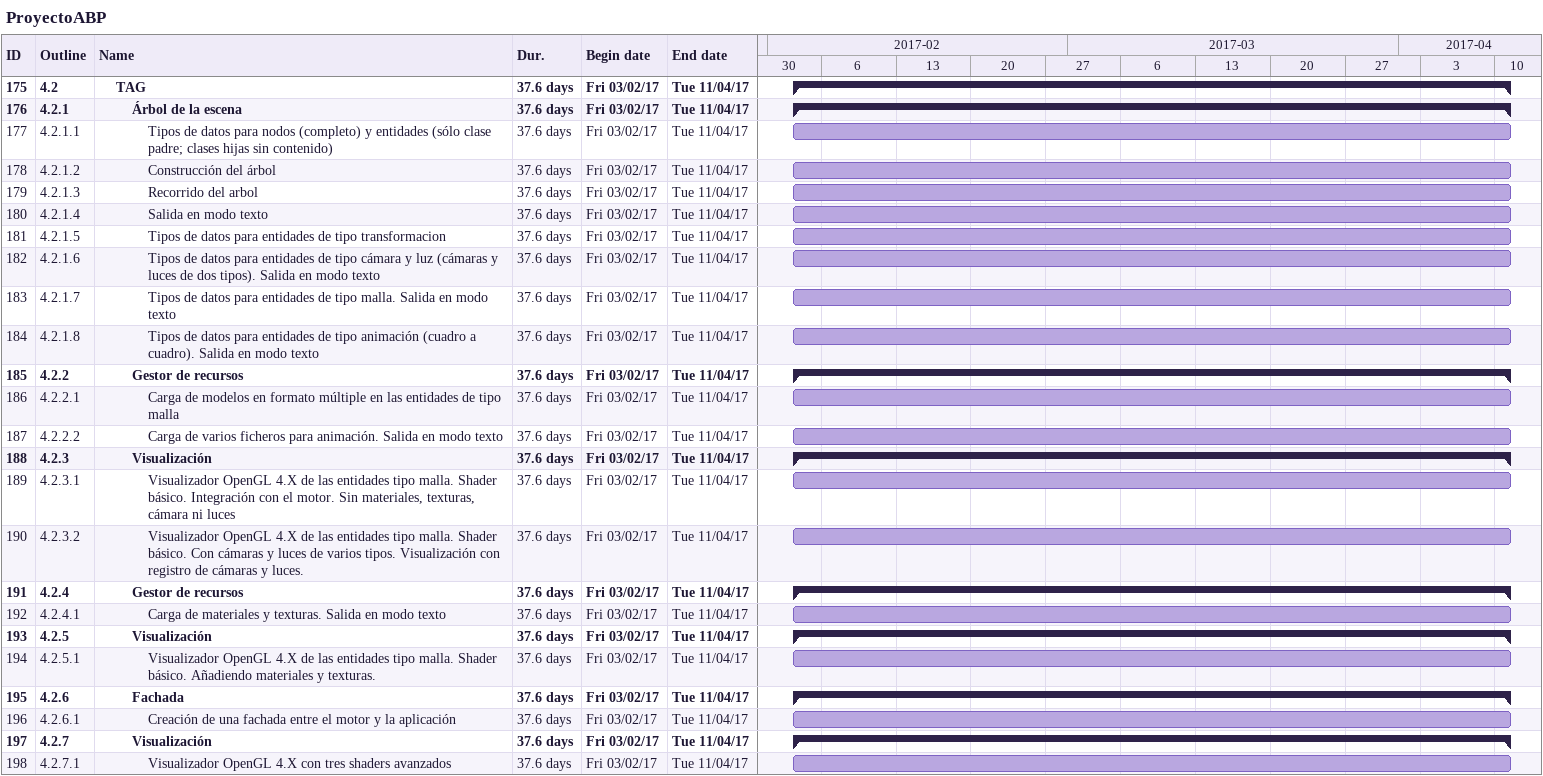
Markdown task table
ProyectoABP

| ID | WBS | Task | Duration | Start | Finish |
|---|---|---|---|---|---|
| 175 | 4.2 | **TAG** | 37.6d | 2017-02-03 | 2017-04-11 |
| 176 | 4.2.1 | **Árbol de la escena** | 37.6d | 2017-02-03 | 2017-04-11 |
| 177 | 4.2.1.1 | Tipos de datos para nodos (completo) y entidades (sólo clase padre; clases hijas sin contenido) | 37.6d | 2017-02-03 | 2017-04-11 |
| 178 | 4.2.1.2 | Construcción del árbol | 37.6d | 2017-02-03 | 2017-04-11 |
| 179 | 4.2.1.3 | Recorrido del arbol | 37.6d | 2017-02-03 | 2017-04-11 |
| 180 | 4.2.1.4 | Salida en modo texto | 37.6d | 2017-02-03 | 2017-04-11 |
| 181 | 4.2.1.5 | Tipos de datos para entidades de tipo transformacion | 37.6d | 2017-02-03 | 2017-04-11 |
| 182 | 4.2.1.6 | Tipos de datos para entidades de tipo cámara y luz (cámaras y luces de dos tipos). Salida en modo texto | 37.6d | 2017-02-03 | 2017-04-11 |
| 183 | 4.2.1.7 | Tipos de datos para entidades de tipo malla. Salida en modo texto | 37.6d | 2017-02-03 | 2017-04-11 |
| 184 | 4.2.1.8 | Tipos de datos para entidades de tipo animación (cuadro a cuadro). Salida en modo texto | 37.6d | 2017-02-03 | 2017-04-11 |
| 185 | 4.2.2 | **Gestor de recursos** | 37.6d | 2017-02-03 | 2017-04-11 |
| 186 | 4.2.2.1 | Carga de modelos en formato múltiple en las entidades de tipo malla | 37.6d | 2017-02-03 | 2017-04-11 |
| 187 | 4.2.2.2 | Carga de varios ficheros para animación. Salida en modo texto | 37.6d | 2017-02-03 | 2017-04-11 |
| 188 | 4.2.3 | **Visualización** | 37.6d | 2017-02-03 | 2017-04-11 |
| 189 | 4.2.3.1 | Visualizador OpenGL 4.X de las entidades tipo malla. Shader básico. Integración con el motor. Sin materiales, texturas, cámara ni luces | 37.6d | 2017-02-03 | 2017-04-11 |
| 190 | 4.2.3.2 | Visualizador OpenGL 4.X de las entidades tipo malla. Shader básico. Con cámaras y luces de varios tipos. Visualización con registro de cámaras y luces. | 37.6d | 2017-02-03 | 2017-04-11 |
| 191 | 4.2.4 | **Gestor de recursos** | 37.6d | 2017-02-03 | 2017-04-11 |
| 192 | 4.2.4.1 | Carga de materiales y texturas. Salida en modo texto | 37.6d | 2017-02-03 | 2017-04-11 |
| 193 | 4.2.5 | **Visualización** | 37.6d | 2017-02-03 | 2017-04-11 |
| 194 | 4.2.5.1 | Visualizador OpenGL 4.X de las entidades tipo malla. Shader básico. Añadiendo materiales y texturas. | 37.6d | 2017-02-03 | 2017-04-11 |
| 195 | 4.2.6 | **Fachada** | 37.6d | 2017-02-03 | 2017-04-11 |
| 196 | 4.2.6.1 | Creación de una fachada entre el motor y la aplicación | 37.6d | 2017-02-03 | 2017-04-11 |
| 197 | 4.2.7 | **Visualización** | 37.6d | 2017-02-03 | 2017-04-11 |
| 198 | 4.2.7.1 | Visualizador OpenGL 4.X con tres shaders avanzados | 37.6d | 2017-02-03 | 2017-04-11 |
